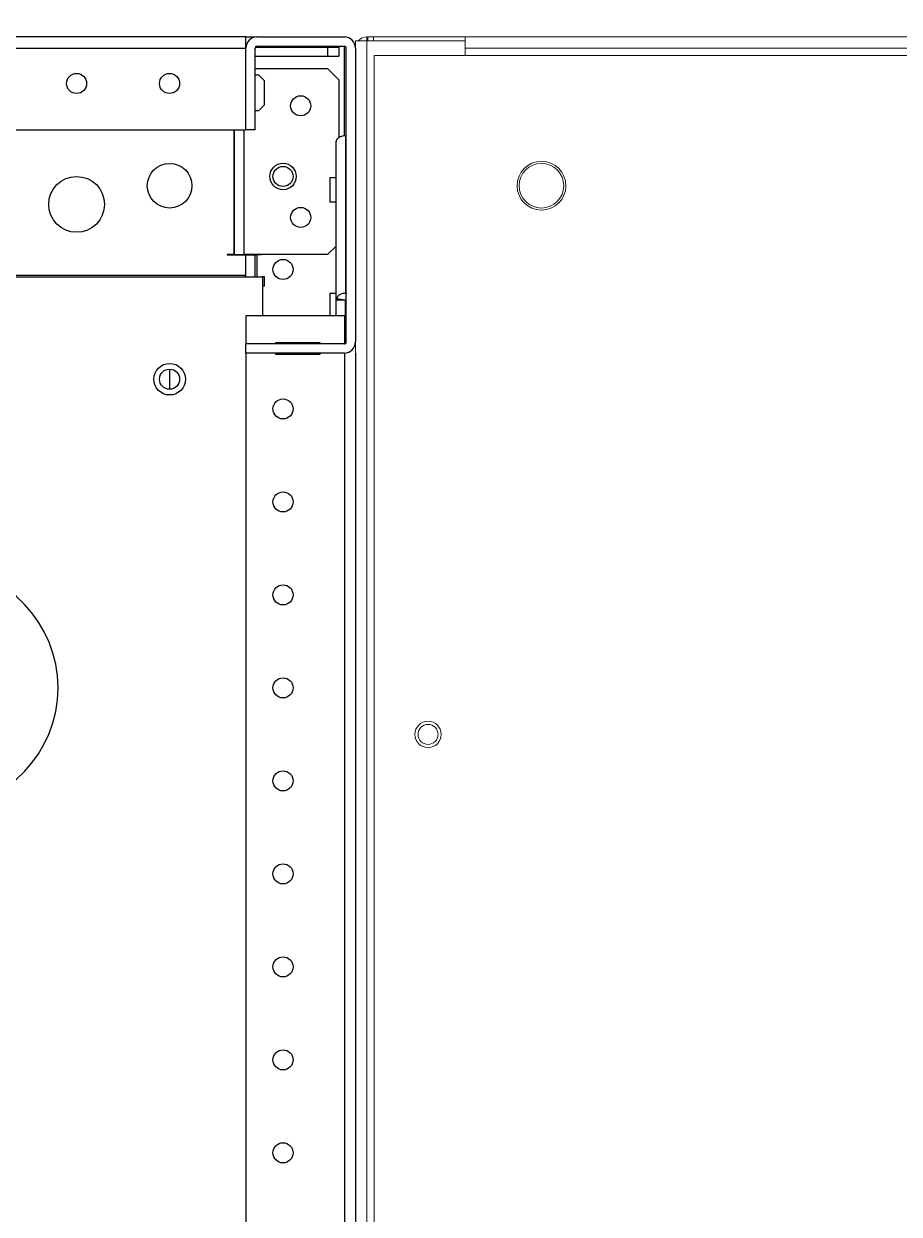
# Model space of a CAD drawing. Extents: x 758840 to 1108724, y -102573 to 143521.
# Drawn here: x 803044.8 to 803280.2, y 71526 to 71846.1 of the extents above; entities that cross this region are included whole.
import ezdxf
from ezdxf.xclip import XClip

# ---------------------------------------------------------------- set-up
doc = ezdxf.new("R2010")
doc.units = 0
doc.header["$LTSCALE"] = 1000
doc.header["$MEASUREMENT"] = 0
doc.layers.add('02电气-设备', color=255, linetype='Continuous')
doc.layers.add('钢盖板', color=6, linetype='Continuous')

# ---------------------------------------------------------------- blocks, each defined once
blk = doc.blocks.new('联络柜')
at = {"linetype": 'Continuous', "lineweight": 25}
for p, q in [((1167.5, 1200), (26.5, 1200)), ((26.5, 1197), (1167.5, 1197)), ((1167.5, 1200), (1170, 1200)), ((1167.5, 1197), (1167.5, 1200)), ((1167.5, 1197.5), (1167.54, 1197.5)), ((1167.5, 1197.3), (1167.52, 1197.3)), ((1167.5, 1175), (1167.5, 1197)), ((1170, 1200), (1170, 1199.96)), ((1170, 1175), (1170, 1197)), ((1170.1, 1197.3), (1189.5, 1197.3)), ((1170.5, 1200), (1194, 1200)), ((1170.5, 1197.5), (1194, 1197.5)), ((1189.5, 1197.3), (1189.5, 1194.8)), ((1189.5, 1197.3), (1192.5, 1197.3)), ((1192.5, 1197.3), (1192.5, 1194.8)), ((1194, 1173.49), (1194, 1197.5)), ((1194.5, 1118), (1194.5, 1197)), ((1197, 1197), (1197, 1118)), ((1170, 1194.8), (1189.5, 1194.8)), ((1189.5, 1194.8), (1192.5, 1194.8)), ((1170, 1191.5), (1189.5, 1191.5)), ((1189.5, 1191.5), (1192.5, 1188.5)), ((1171, 1189.75), (1170, 1189.75)), ((1172.5, 1188.25), (1171, 1189.75)), ((1172.5, 1181.75), (1172.5, 1188.25)), ((1192.5, 1188.5), (1192.5, 1172.91)), ((1171, 1180.25), (1172.5, 1181.75)), ((1170, 1180.25), (1171, 1180.25)), ((26.5, 1175), (1167.5, 1175)), ((1164.31, 1175), (1164.31, 1141.5)), ((1164.41, 1175), (1164.41, 1141.5)), ((1167.01, 1175), (1167.01, 1141.5)), ((1170, 1175), (1167.5, 1175)), ((1191.8, 1171.7), (1191.82, 1171.91)), ((1191.8, 1129.27), (1191.8, 1171.7)), ((1194.4, 1131.11), (1194.4, 1173.54)), ((1190.1, 1162.2), (1191.8, 1162.2)), ((1190.1, 1162.2), (1190.1, 1155.6)), ((1191.8, 1155.6), (1190.1, 1155.6)), ((1191.8, 1143.8), (1189.5, 1141.5)), ((1162.5, 1141.5), (1162.5, 1141.4)), ((1164.31, 1141.5), (1162.5, 1141.5)), ((1162.5, 1141.4), (1167.5, 1141.4)), ((1164.31, 1141.5), (1164.41, 1141.5)), ((1164.41, 1141.5), (1167.01, 1141.5)), ((1189.5, 1141.5), (1167.01, 1141.5)), ((1167.5, 1141.4), (1170, 1141.4)), ((1167.5, 1135.5), (1167.5, 1141.4)), ((1170, 1135.5), (1170, 1141.4)), ((1170, 1141.4), (1170.5, 1141.4)), ((1171.75, 1141.4), (1170.5, 1141.4)), ((1170.5, 1141.4), (1170.5, 1135.5)), ((1171.75, 1141.5), (1171.75, 1141.4)), ((26.5, 1136), (1167.5, 1136)), ((897, 1135.5), (1172, 1135.5)), ((1172.5, 1135.5), (1172, 1135.5)), ((1172, 1135.5), (1172, 1125)), ((1172.5, 1133), (1172, 1133)), ((1172.5, 1133), (1172.5, 1135.5)), ((1190.1, 1131.09), (1191.8, 1131.09)), ((1190.1, 1131.09), (1190.1, 1125)), ((1191.82, 1129.48), (1191.8, 1129.27)), ((1194.3, 1129.27), (1191.8, 1129.27)), ((1191.8, 1125), (1191.8, 1129.27)), ((1194.3, 1129.28), (1191.82, 1129.48)), ((1194.3, 1129.28), (1191.83, 1129.57)), ((1194.3, 1129.28), (1194.3, 1129.27)), ((1194.3, 1125), (1194.3, 1129.27)), ((1167.5, 1125), (1167.5, 1117.5)), ((1194, 1125), (1167.5, 1125)), ((1194.5, 1125), (1194, 1125)), ((1194, 1125), (1194, 1117.5)), ((1167.5, 1115), (1167.5, 1117.5)), ((1194, 1117.5), (1167.5, 1117.5)), ((1175.5, 1117.75), (1175.5, 1117.5)), ((1187.5, 1117.75), (1175.5, 1117.75)), ((1187.5, 1117.5), (1187.5, 1117.75)), ((1194, 1115), (1167.5, 1115)), ((1167.5, 1115), (1167.5, 597.5)), ((1175.5, 1115), (1175.5, 1114.75)), ((1175.5, 1114.75), (1187.5, 1114.75)), ((1178.52, 1115), (1178.99, 1114.75)), ((1187.5, 1114.75), (1187.5, 1115)), ((1194, 1115), (1194, 85)), ((1197, 1115), (1197, 82)), ((1147, 1110.7), (1147, 1105.3))]:
    blk.add_line(p, q, dxfattribs=at)
at = {"linetype": 'Continuous', "lineweight": 25, "flags": 128}
blk.add_lwpolyline([(1176.01, 1114.75), (1176.3, 1114.92), (1176.48, 1115)], dxfattribs=at)
at = {"linetype": 'Continuous', "lineweight": 25}
for centre, radius in [((1122, 1187.5), 2.7), ((1147, 1187.5), 2.7), ((1182.25, 1181.5), 2.7), ((1147, 1160), 6), ((1177.5, 1162.5), 3.55), ((1177.5, 1162.5), 2.7), ((1122, 1155), 7.5), ((1182.25, 1151.5), 2.7), ((1177.5, 1137.5), 2.7), ((1147, 1108), 4.25), ((1147, 1108), 2.7), ((1177.5, 1100), 2.7), ((1177.5, 1075), 2.7), ((1177.5, 1050), 2.7), ((1177.5, 1025), 2.7), ((1177.5, 1000), 2.7), ((1177.5, 975), 2.7), ((1177.5, 950), 2.7), ((1177.5, 925), 2.7), ((1177.5, 900), 2.7)]:
    blk.add_circle(centre, radius, dxfattribs=at)
for centre, radius, start, end in [((1170.5, 1197), 3, 90, 180), ((1170.5, 1197), 0.5, 90, 180), ((1194, 1197), 3, 360, 90), ((1194, 1197), 0.5, 360, 90), ((1193.14, 1171.69), 1.34, 166.8384, 170.7536), ((1193.14, 1129.27), 1.34, 166.8384, 170.7536), ((1194.35, 1129.27), 0.0515, 166.8384, 170.7536), ((1194, 1118), 0.5, 270, 360), ((1194, 1118), 3, 270, 360), ((1084.5, 1025), 32.5, 272.6454, 87.3546)]:
    blk.add_arc(centre, radius, start, end, dxfattribs=at)
for points in [[(1191.83, 1172), (1191.92, 1172.21), (1192.08, 1172.63), (1192.69, 1173.13), (1193.48, 1173.47), (1194.09, 1173.51), (1194.4, 1173.54)], [(1194.4, 1131.11), (1194.09, 1131.09), (1193.48, 1131.04), (1192.69, 1130.7), (1192.08, 1130.2), (1191.92, 1129.78), (1191.83, 1129.57)]]:
    blk.add_open_spline(points, degree=3, dxfattribs=at)
for points in [[(1194.4, 1173.54), (1194.41, 1173.54), (1194.44, 1173.54), (1194.47, 1173.56), (1194.5, 1173.58), (1194.5, 1173.6), (1194.5, 1173.61)], [(1194.5, 1131.18), (1194.5, 1131.17), (1194.5, 1131.15), (1194.47, 1131.13), (1194.44, 1131.11), (1194.41, 1131.11), (1194.4, 1131.11)], [(1194.4, 1129.34), (1194.39, 1129.34), (1194.36, 1129.34), (1194.33, 1129.33), (1194.31, 1129.31), (1194.3, 1129.29), (1194.3, 1129.28)]]:
    blk.add_open_spline(points, degree=3, knots=[0, 0, 0, 0, 0.25, 0.5, 0.75, 1, 1, 1, 1], dxfattribs=at)
blk = doc.blocks.new('低压总进线柜')
at = {"linetype": 'Continuous', "lineweight": 15}
for p, q in [((1194, 1189.8), (1194, 1)), ((1197, 1), (1197, 1189.8)), ((1192, 717.5), (1192, 5)), ((1192, 5), (2, 5)), ((1167.5, 5), (1167.5, 1)), ((1167.5, 3), (1167.5, 5)), ((1167.5, 3), (26.5, 3)), ((26.5, 0), (1167.5, 0)), ((1167.5, 1), (1194, 1)), ((1167.5, 0.04), (1167.5, 1)), ((1167.5, 0), (1167.5, 0.04)), ((1192.2, 0), (1167.5, 0)), ((1192.2, 0), (1192.2, 1)), ((1193.7, 0), (1192.2, 0)), ((1193.7, 0), (1193.7, 1)), ((1194, 0), (1193.7, 0)), ((1194, 1), (1197, 1)), ((1194, 1), (1194, 0))]:
    blk.add_line(p, q, dxfattribs=at)
for centre, radius in [((1177.5, 187.5), 3.55), ((1177.5, 187.5), 2.7), ((1147, 40), 6.55), ((1147, 40), 6)]:
    blk.add_circle(centre, radius, dxfattribs=at)
blk.add_arc((1194, 3), 3, 270, 318.1897, dxfattribs=at)
blk = doc.blocks.new('BD4-PAL0101-LVPM-01')
at = {"layer": '02电气-设备', "color": 5, "ltscale": 5}
blk.add_blockref('联络柜', (8315912.06, -4138701.09), dxfattribs=at)
at = {"layer": '02电气-设备', "color": 5, "ltscale": 5, "rotation": 180}
blk.add_blockref('低压总进线柜', (8318306.06, -4137501.09), dxfattribs=at)
blk = doc.blocks.new('A$C675A25EF')
at = {"layer": '钢盖板'}
h = blk.add_hatch(dxfattribs=at)
h.set_pattern_fill('ANSI31', color=8, scale=500)
h.set_pattern_definition([(45, (0, 0), (-561.266, 561.266), [])])
edge = h.paths.add_edge_path()
edge.add_line((17031.33, -23542.03), (-335.1, -23542.03))
edge.add_line((-335.1, -23542.03), (-335.1, -32435.91))
edge.add_line((-335.1, -32435.91), (364.9, -32435.91))
edge.add_line((364.9, -32435.91), (364.9, -24242.03))
edge.add_line((364.9, -24242.03), (17031.33, -24242.03))

msp = doc.modelspace()

# ---------------------------------------------------------------- block references
at = {"layer": '02电气-设备'}
msp.add_blockref('BD4-PAL0101-LVPM-01', (-7513975.04, 4209343.63), dxfattribs=at)
at = {"layer": '钢盖板', "color": 8}
ref = msp.add_blockref('A$C675A25EF', (789811.69, 45785.61), dxfattribs=dict(at, xscale=-1, rotation=180))
XClip(ref).set_block_clipping_path([(-928.670863559, -70942.9526504109), (122721.3291515426, 2298.0898296545)])

doc.saveas('drawing.dxf')
